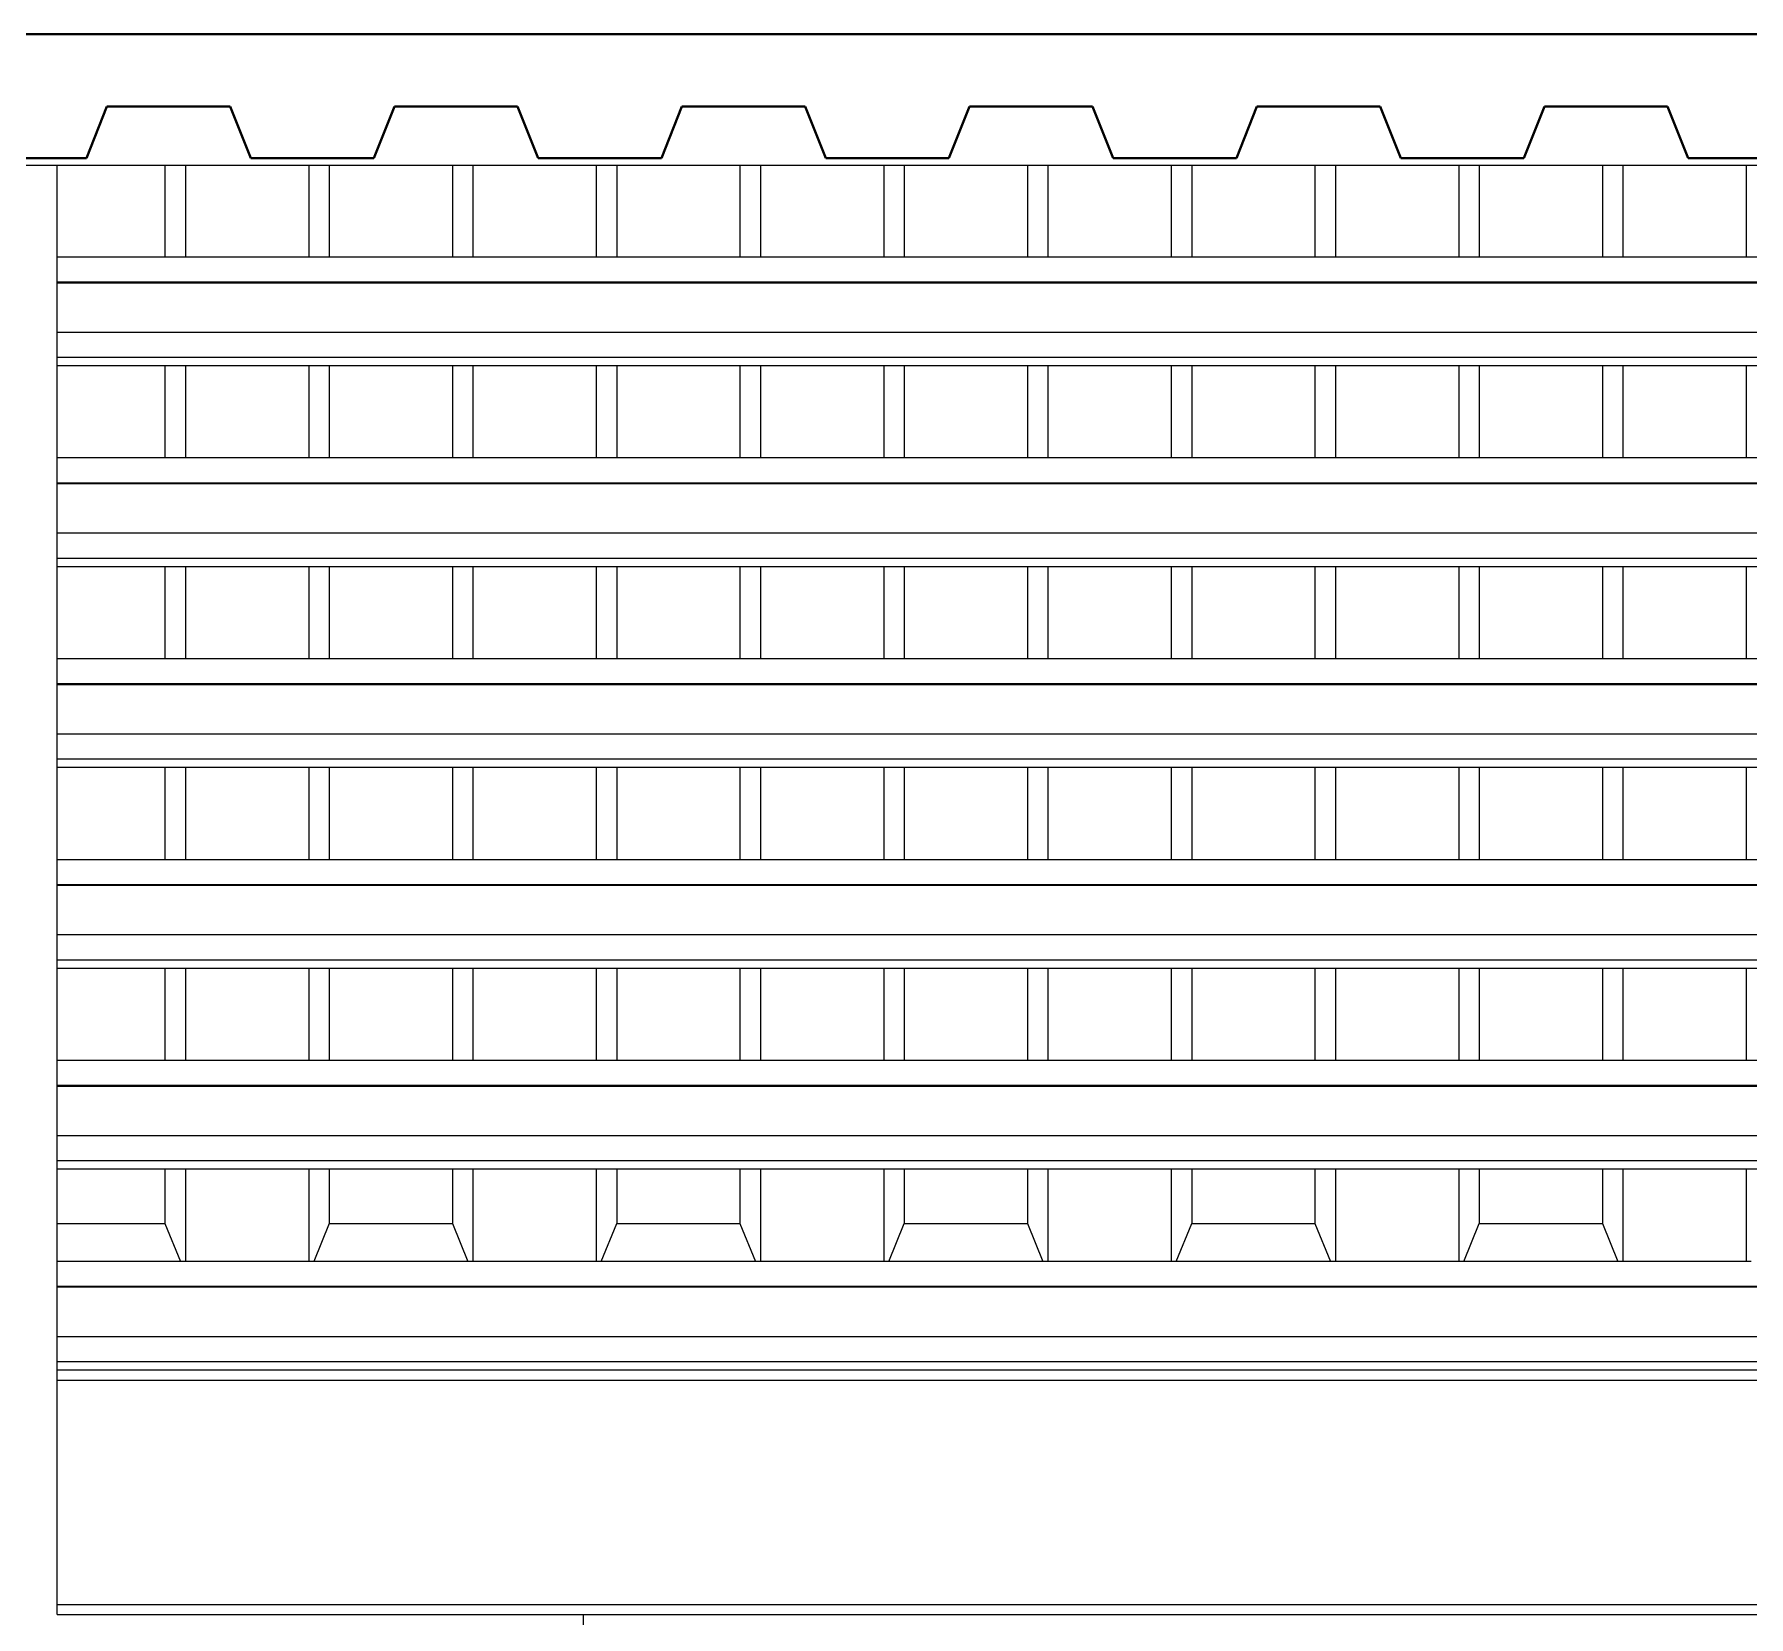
# Model space of a CAD drawing. Header units: metres. Extents: x 78 to 178, y -74 to 157.
# Drawn here: x 132.795 to 134.48, y -51.879 to -50.324 of the extents above; entities that cross this region are included whole.
import ezdxf

# ---------------------------------------------------------------- set-up
doc = ezdxf.new("R2010")
doc.units = ezdxf.units.M
doc.layers.add('01_Fina', color=252, linetype='Continuous', lineweight=15)
doc.layers.add('Cortes', color=7, linetype='Continuous', lineweight=40)

msp = doc.modelspace()

# ---------------------------------------------------------------- linework, layer by layer
at = {"layer": '01_Fina'}
for p, q in [((132.72795, -50.45284), (132.81795, -50.45284)), ((132.81795, -50.54326), (132.81795, -50.45284)), ((132.81795, -50.45284), (132.92381, -50.45284)), ((132.92381, -50.45284), (132.92381, -50.54326)), ((132.92381, -50.45284), (132.94399, -50.45284)), ((132.94399, -50.45284), (132.94399, -50.54326)), ((132.94399, -50.45284), (133.06502, -50.45284)), ((133.06502, -50.45284), (133.06502, -50.54326)), ((133.06502, -50.45284), (133.08519, -50.45284)), ((133.08519, -50.45284), (133.08519, -50.54326)), ((133.08519, -50.45284), (133.20623, -50.45284)), ((133.20623, -50.45284), (133.20623, -50.54326)), ((133.20623, -50.45284), (133.2264, -50.45284)), ((133.2264, -50.45284), (133.2264, -50.54326)), ((133.2264, -50.45284), (133.34743, -50.45284)), ((133.34743, -50.45284), (133.34743, -50.54326)), ((133.34743, -50.45284), (133.36761, -50.45284)), ((133.36761, -50.45284), (133.36761, -50.54326)), ((133.36761, -50.45284), (133.48864, -50.45284)), ((133.48864, -50.45284), (133.48864, -50.54326)), ((133.48864, -50.45284), (133.50881, -50.45284)), ((133.50881, -50.45284), (133.50881, -50.54326)), ((133.50881, -50.45284), (133.62985, -50.45284)), ((133.62985, -50.45284), (133.62985, -50.54326)), ((133.62985, -50.45284), (133.65002, -50.45284)), ((133.65002, -50.45284), (133.65002, -50.54326)), ((133.65002, -50.45284), (133.77105, -50.45284)), ((133.77105, -50.45284), (133.77105, -50.54326)), ((133.77105, -50.45284), (133.79123, -50.45284)), ((133.79123, -50.45284), (133.79123, -50.54326)), ((133.79123, -50.45284), (133.91226, -50.45284)), ((133.91226, -50.45284), (133.91226, -50.54326)), ((133.91226, -50.45284), (133.93243, -50.45284)), ((133.93243, -50.45284), (133.93243, -50.54326)), ((133.93243, -50.45284), (134.05347, -50.45284)), ((134.05347, -50.45284), (134.05347, -50.54326)), ((134.05347, -50.45284), (134.07364, -50.45284)), ((134.07364, -50.45284), (134.07364, -50.54326)), ((134.07364, -50.45284), (134.19468, -50.45284)), ((134.19468, -50.45284), (134.19468, -50.54326)), ((134.19468, -50.45284), (134.21485, -50.45284)), ((134.21485, -50.45284), (134.21485, -50.54326)), ((134.21485, -50.45284), (134.33588, -50.45284)), ((134.33588, -50.45284), (134.33588, -50.54326)), ((134.33588, -50.45284), (134.35605, -50.45284)), ((134.35605, -50.45284), (134.35605, -50.54326)), ((134.35605, -50.45284), (134.47709, -50.45284)), ((134.47709, -50.45284), (134.47709, -50.54326)), ((134.47709, -50.45284), (134.49726, -50.45284)), ((132.92381, -50.54326), (132.81795, -50.54326)), ((132.81795, -50.56792), (132.81795, -50.54326)), ((132.94399, -50.54326), (132.92381, -50.54326)), ((133.06502, -50.54326), (132.94399, -50.54326)), ((133.08519, -50.54326), (133.06502, -50.54326)), ((133.20623, -50.54326), (133.08519, -50.54326)), ((133.2264, -50.54326), (133.20623, -50.54326)), ((133.34743, -50.54326), (133.2264, -50.54326)), ((133.36761, -50.54326), (133.34743, -50.54326)), ((133.48864, -50.54326), (133.36761, -50.54326)), ((133.50881, -50.54326), (133.48864, -50.54326)), ((133.62985, -50.54326), (133.50881, -50.54326)), ((133.65002, -50.54326), (133.62985, -50.54326)), ((133.77105, -50.54326), (133.65002, -50.54326)), ((133.79123, -50.54326), (133.77105, -50.54326)), ((133.91226, -50.54326), (133.79123, -50.54326)), ((133.93243, -50.54326), (133.91226, -50.54326)), ((134.05347, -50.54326), (133.93243, -50.54326)), ((134.07364, -50.54326), (134.05347, -50.54326)), ((134.19468, -50.54326), (134.07364, -50.54326)), ((134.21485, -50.54326), (134.19468, -50.54326)), ((134.33588, -50.54326), (134.21485, -50.54326)), ((134.35605, -50.54326), (134.33588, -50.54326)), ((134.47709, -50.54326), (134.35605, -50.54326)), ((134.49726, -50.54326), (134.47709, -50.54326)), ((136.24784, -50.56792), (132.81795, -50.56792)), ((132.81795, -50.56874), (132.81795, -50.56792)), ((136.24784, -50.56874), (132.81795, -50.56874)), ((132.81795, -50.61724), (132.81795, -50.56874)), ((136.24784, -50.61724), (132.81795, -50.61724)), ((132.81795, -50.6419), (132.81795, -50.61724)), ((136.24784, -50.6419), (132.81795, -50.6419)), ((132.81795, -50.65012), (132.81795, -50.6419)), ((132.92381, -50.65012), (132.81795, -50.65012)), ((132.81795, -50.74054), (132.81795, -50.65012)), ((132.92381, -50.65012), (132.92381, -50.74054)), ((132.94399, -50.65012), (132.92381, -50.65012)), ((132.94399, -50.65012), (132.94399, -50.74054)), ((133.06502, -50.65012), (132.94399, -50.65012)), ((133.06502, -50.65012), (133.06502, -50.74054)), ((133.08519, -50.65012), (133.06502, -50.65012)), ((133.08519, -50.65012), (133.08519, -50.74054)), ((133.20623, -50.65012), (133.08519, -50.65012)), ((133.20623, -50.65012), (133.20623, -50.74054)), ((133.2264, -50.65012), (133.20623, -50.65012)), ((133.2264, -50.65012), (133.2264, -50.74054)), ((133.34743, -50.65012), (133.2264, -50.65012)), ((133.34743, -50.65012), (133.34743, -50.74054)), ((133.36761, -50.65012), (133.34743, -50.65012)), ((133.36761, -50.65012), (133.36761, -50.74054)), ((133.48864, -50.65012), (133.36761, -50.65012)), ((133.48864, -50.65012), (133.48864, -50.74054)), ((133.50881, -50.65012), (133.48864, -50.65012)), ((133.50881, -50.65012), (133.50881, -50.74054)), ((133.62985, -50.65012), (133.50881, -50.65012)), ((133.62985, -50.65012), (133.62985, -50.74054)), ((133.65002, -50.65012), (133.62985, -50.65012)), ((133.65002, -50.65012), (133.65002, -50.74054)), ((133.77105, -50.65012), (133.65002, -50.65012)), ((133.77105, -50.65012), (133.77105, -50.74054)), ((133.79123, -50.65012), (133.77105, -50.65012)), ((133.79123, -50.65012), (133.79123, -50.74054)), ((133.91226, -50.65012), (133.79123, -50.65012)), ((133.91226, -50.65012), (133.91226, -50.74054)), ((133.93243, -50.65012), (133.91226, -50.65012)), ((133.93243, -50.65012), (133.93243, -50.74054)), ((134.05347, -50.65012), (133.93243, -50.65012)), ((134.05347, -50.65012), (134.05347, -50.74054)), ((134.07364, -50.65012), (134.05347, -50.65012)), ((134.07364, -50.65012), (134.07364, -50.74054)), ((134.19468, -50.65012), (134.07364, -50.65012)), ((134.19468, -50.65012), (134.19468, -50.74054)), ((134.21485, -50.65012), (134.19468, -50.65012)), ((134.21485, -50.65012), (134.21485, -50.74054)), ((134.33588, -50.65012), (134.21485, -50.65012)), ((134.33588, -50.65012), (134.33588, -50.74054)), ((134.35605, -50.65012), (134.33588, -50.65012)), ((134.35605, -50.65012), (134.35605, -50.74054)), ((134.47709, -50.65012), (134.35605, -50.65012)), ((134.47709, -50.65012), (134.47709, -50.74054)), ((134.49726, -50.65012), (134.47709, -50.65012)), ((132.92381, -50.74054), (132.81795, -50.74054)), ((132.81795, -50.7652), (132.81795, -50.74054)), ((132.94399, -50.74054), (132.92381, -50.74054)), ((133.06502, -50.74054), (132.94399, -50.74054)), ((133.08519, -50.74054), (133.06502, -50.74054)), ((133.20623, -50.74054), (133.08519, -50.74054)), ((133.2264, -50.74054), (133.20623, -50.74054)), ((133.34743, -50.74054), (133.2264, -50.74054)), ((133.36761, -50.74054), (133.34743, -50.74054)), ((133.48864, -50.74054), (133.36761, -50.74054)), ((133.50881, -50.74054), (133.48864, -50.74054)), ((133.62985, -50.74054), (133.50881, -50.74054)), ((133.65002, -50.74054), (133.62985, -50.74054)), ((133.77105, -50.74054), (133.65002, -50.74054)), ((133.79123, -50.74054), (133.77105, -50.74054)), ((133.91226, -50.74054), (133.79123, -50.74054)), ((133.93243, -50.74054), (133.91226, -50.74054)), ((134.05347, -50.74054), (133.93243, -50.74054)), ((134.07364, -50.74054), (134.05347, -50.74054)), ((134.19468, -50.74054), (134.07364, -50.74054)), ((134.21485, -50.74054), (134.19468, -50.74054)), ((134.33588, -50.74054), (134.21485, -50.74054)), ((134.35605, -50.74054), (134.33588, -50.74054)), ((134.47709, -50.74054), (134.35605, -50.74054)), ((134.49726, -50.74054), (134.47709, -50.74054)), ((136.24784, -50.7652), (132.81795, -50.7652)), ((132.81795, -50.76602), (132.81795, -50.7652)), ((136.24784, -50.76602), (132.81795, -50.76602)), ((132.81795, -50.81452), (132.81795, -50.76602)), ((136.24784, -50.81452), (132.81795, -50.81452)), ((132.81795, -50.83918), (132.81795, -50.81452)), ((136.24784, -50.83918), (132.81795, -50.83918)), ((132.81795, -50.8474), (132.81795, -50.83918)), ((132.92381, -50.8474), (132.81795, -50.8474)), ((132.81795, -50.93782), (132.81795, -50.8474)), ((132.92381, -50.8474), (132.92381, -50.93782)), ((132.94399, -50.8474), (132.92381, -50.8474)), ((132.94399, -50.8474), (132.94399, -50.93782)), ((133.06502, -50.8474), (132.94399, -50.8474)), ((133.06502, -50.8474), (133.06502, -50.93782)), ((133.08519, -50.8474), (133.06502, -50.8474)), ((133.08519, -50.8474), (133.08519, -50.93782)), ((133.20623, -50.8474), (133.08519, -50.8474)), ((133.20623, -50.8474), (133.20623, -50.93782)), ((133.2264, -50.8474), (133.20623, -50.8474)), ((133.2264, -50.8474), (133.2264, -50.93782)), ((133.34743, -50.8474), (133.2264, -50.8474)), ((133.34743, -50.8474), (133.34743, -50.93782)), ((133.36761, -50.8474), (133.34743, -50.8474)), ((133.36761, -50.8474), (133.36761, -50.93782)), ((133.48864, -50.8474), (133.36761, -50.8474)), ((133.48864, -50.8474), (133.48864, -50.93782)), ((133.50881, -50.8474), (133.48864, -50.8474)), ((133.50881, -50.8474), (133.50881, -50.93782)), ((133.62985, -50.8474), (133.50881, -50.8474)), ((133.62985, -50.8474), (133.62985, -50.93782)), ((133.65002, -50.8474), (133.62985, -50.8474)), ((133.65002, -50.8474), (133.65002, -50.93782)), ((133.77105, -50.8474), (133.65002, -50.8474)), ((133.77105, -50.8474), (133.77105, -50.93782)), ((133.79123, -50.8474), (133.77105, -50.8474)), ((133.79123, -50.8474), (133.79123, -50.93782)), ((133.91226, -50.8474), (133.79123, -50.8474)), ((133.91226, -50.8474), (133.91226, -50.93782)), ((133.93243, -50.8474), (133.91226, -50.8474)), ((133.93243, -50.8474), (133.93243, -50.93782)), ((134.05347, -50.8474), (133.93243, -50.8474)), ((134.05347, -50.8474), (134.05347, -50.93782)), ((134.07364, -50.8474), (134.05347, -50.8474)), ((134.07364, -50.8474), (134.07364, -50.93782)), ((134.19468, -50.8474), (134.07364, -50.8474)), ((134.19468, -50.8474), (134.19468, -50.93782)), ((134.21485, -50.8474), (134.19468, -50.8474)), ((134.21485, -50.8474), (134.21485, -50.93782)), ((134.33588, -50.8474), (134.21485, -50.8474)), ((134.33588, -50.8474), (134.33588, -50.93782)), ((134.35605, -50.8474), (134.33588, -50.8474)), ((134.35605, -50.8474), (134.35605, -50.93782)), ((134.47709, -50.8474), (134.35605, -50.8474)), ((134.47709, -50.8474), (134.47709, -50.93782)), ((134.49726, -50.8474), (134.47709, -50.8474)), ((132.92381, -50.93782), (132.81795, -50.93782)), ((132.81795, -50.96248), (132.81795, -50.93782)), ((132.94399, -50.93782), (132.92381, -50.93782)), ((133.06502, -50.93782), (132.94399, -50.93782)), ((133.08519, -50.93782), (133.06502, -50.93782)), ((133.20623, -50.93782), (133.08519, -50.93782)), ((133.2264, -50.93782), (133.20623, -50.93782)), ((133.34743, -50.93782), (133.2264, -50.93782)), ((133.36761, -50.93782), (133.34743, -50.93782)), ((133.48864, -50.93782), (133.36761, -50.93782)), ((133.50881, -50.93782), (133.48864, -50.93782)), ((133.62985, -50.93782), (133.50881, -50.93782)), ((133.65002, -50.93782), (133.62985, -50.93782)), ((133.77105, -50.93782), (133.65002, -50.93782)), ((133.79123, -50.93782), (133.77105, -50.93782)), ((133.91226, -50.93782), (133.79123, -50.93782)), ((133.93243, -50.93782), (133.91226, -50.93782)), ((134.05347, -50.93782), (133.93243, -50.93782)), ((134.07364, -50.93782), (134.05347, -50.93782)), ((134.19468, -50.93782), (134.07364, -50.93782)), ((134.21485, -50.93782), (134.19468, -50.93782)), ((134.33588, -50.93782), (134.21485, -50.93782)), ((134.35605, -50.93782), (134.33588, -50.93782)), ((134.47709, -50.93782), (134.35605, -50.93782)), ((134.49726, -50.93782), (134.47709, -50.93782)), ((136.24784, -50.96248), (132.81795, -50.96248)), ((132.81795, -50.9633), (132.81795, -50.96248)), ((136.24784, -50.9633), (132.81795, -50.9633)), ((132.81795, -51.0118), (132.81795, -50.9633)), ((136.24784, -51.0118), (132.81795, -51.0118)), ((132.81795, -51.03646), (132.81795, -51.0118)), ((136.24784, -51.03646), (132.81795, -51.03646)), ((132.81795, -51.04468), (132.81795, -51.03646)), ((132.92381, -51.04468), (132.81795, -51.04468)), ((132.81795, -51.1351), (132.81795, -51.04468)), ((132.92381, -51.04468), (132.92381, -51.1351)), ((132.94399, -51.04468), (132.92381, -51.04468)), ((132.94399, -51.04468), (132.94399, -51.1351)), ((133.06502, -51.04468), (132.94399, -51.04468)), ((133.06502, -51.04468), (133.06502, -51.1351)), ((133.08519, -51.04468), (133.06502, -51.04468)), ((133.08519, -51.04468), (133.08519, -51.1351)), ((133.20623, -51.04468), (133.08519, -51.04468)), ((133.20623, -51.04468), (133.20623, -51.1351)), ((133.2264, -51.04468), (133.20623, -51.04468)), ((133.2264, -51.04468), (133.2264, -51.1351)), ((133.34743, -51.04468), (133.2264, -51.04468)), ((133.34743, -51.04468), (133.34743, -51.1351)), ((133.36761, -51.04468), (133.34743, -51.04468)), ((133.36761, -51.04468), (133.36761, -51.1351)), ((133.48864, -51.04468), (133.36761, -51.04468)), ((133.48864, -51.04468), (133.48864, -51.1351)), ((133.50881, -51.04468), (133.48864, -51.04468)), ((133.50881, -51.04468), (133.50881, -51.1351)), ((133.62985, -51.04468), (133.50881, -51.04468)), ((133.62985, -51.04468), (133.62985, -51.1351)), ((133.65002, -51.04468), (133.62985, -51.04468)), ((133.65002, -51.04468), (133.65002, -51.1351)), ((133.77105, -51.04468), (133.65002, -51.04468)), ((133.77105, -51.04468), (133.77105, -51.1351)), ((133.79123, -51.04468), (133.77105, -51.04468)), ((133.79123, -51.04468), (133.79123, -51.1351)), ((133.91226, -51.04468), (133.79123, -51.04468)), ((133.91226, -51.04468), (133.91226, -51.1351)), ((133.93243, -51.04468), (133.91226, -51.04468)), ((133.93243, -51.04468), (133.93243, -51.1351)), ((134.05347, -51.04468), (133.93243, -51.04468)), ((134.05347, -51.04468), (134.05347, -51.1351)), ((134.07364, -51.04468), (134.05347, -51.04468)), ((134.07364, -51.04468), (134.07364, -51.1351)), ((134.19468, -51.04468), (134.07364, -51.04468)), ((134.19468, -51.04468), (134.19468, -51.1351)), ((134.21485, -51.04468), (134.19468, -51.04468)), ((134.21485, -51.04468), (134.21485, -51.1351)), ((134.33588, -51.04468), (134.21485, -51.04468)), ((134.33588, -51.04468), (134.33588, -51.1351)), ((134.35605, -51.04468), (134.33588, -51.04468)), ((134.35605, -51.04468), (134.35605, -51.1351)), ((134.47709, -51.04468), (134.35605, -51.04468)), ((134.47709, -51.04468), (134.47709, -51.1351)), ((134.49726, -51.04468), (134.47709, -51.04468)), ((132.92381, -51.1351), (132.81795, -51.1351)), ((132.81795, -51.15976), (132.81795, -51.1351)), ((132.94399, -51.1351), (132.92381, -51.1351)), ((133.06502, -51.1351), (132.94399, -51.1351)), ((133.08519, -51.1351), (133.06502, -51.1351)), ((133.20623, -51.1351), (133.08519, -51.1351)), ((133.2264, -51.1351), (133.20623, -51.1351)), ((133.34743, -51.1351), (133.2264, -51.1351)), ((133.36761, -51.1351), (133.34743, -51.1351)), ((133.48864, -51.1351), (133.36761, -51.1351)), ((133.50881, -51.1351), (133.48864, -51.1351)), ((133.62985, -51.1351), (133.50881, -51.1351)), ((133.65002, -51.1351), (133.62985, -51.1351)), ((133.77105, -51.1351), (133.65002, -51.1351)), ((133.79123, -51.1351), (133.77105, -51.1351)), ((133.91226, -51.1351), (133.79123, -51.1351)), ((133.93243, -51.1351), (133.91226, -51.1351)), ((134.05347, -51.1351), (133.93243, -51.1351)), ((134.07364, -51.1351), (134.05347, -51.1351)), ((134.19468, -51.1351), (134.07364, -51.1351)), ((134.21485, -51.1351), (134.19468, -51.1351)), ((134.33588, -51.1351), (134.21485, -51.1351)), ((134.35605, -51.1351), (134.33588, -51.1351)), ((134.47709, -51.1351), (134.35605, -51.1351)), ((134.49726, -51.1351), (134.47709, -51.1351)), ((136.24784, -51.15976), (132.81795, -51.15976)), ((132.81795, -51.16058), (132.81795, -51.15976)), ((136.24784, -51.16058), (132.81795, -51.16058)), ((132.81795, -51.20908), (132.81795, -51.16058)), ((136.24784, -51.20908), (132.81795, -51.20908)), ((132.81795, -51.23374), (132.81795, -51.20908)), ((136.24784, -51.23374), (132.81795, -51.23374)), ((132.81795, -51.24196), (132.81795, -51.23374)), ((132.92381, -51.24196), (132.81795, -51.24196)), ((132.81795, -51.33238), (132.81795, -51.24196)), ((132.92381, -51.24196), (132.92381, -51.33238)), ((132.94399, -51.24196), (132.92381, -51.24196)), ((132.94399, -51.24196), (132.94399, -51.33238)), ((133.06502, -51.24196), (132.94399, -51.24196)), ((133.06502, -51.24196), (133.06502, -51.33238)), ((133.08519, -51.24196), (133.06502, -51.24196)), ((133.08519, -51.24196), (133.08519, -51.33238)), ((133.20623, -51.24196), (133.08519, -51.24196)), ((133.20623, -51.24196), (133.20623, -51.33238)), ((133.2264, -51.24196), (133.20623, -51.24196)), ((133.2264, -51.24196), (133.2264, -51.33238)), ((133.34743, -51.24196), (133.2264, -51.24196)), ((133.34743, -51.24196), (133.34743, -51.33238)), ((133.36761, -51.24196), (133.34743, -51.24196)), ((133.36761, -51.24196), (133.36761, -51.33238)), ((133.48864, -51.24196), (133.36761, -51.24196)), ((133.48864, -51.24196), (133.48864, -51.33238)), ((133.50881, -51.24196), (133.48864, -51.24196)), ((133.50881, -51.24196), (133.50881, -51.33238)), ((133.62985, -51.24196), (133.50881, -51.24196)), ((133.62985, -51.24196), (133.62985, -51.33238)), ((133.65002, -51.24196), (133.62985, -51.24196)), ((133.65002, -51.24196), (133.65002, -51.33238)), ((133.77105, -51.24196), (133.65002, -51.24196)), ((133.77105, -51.24196), (133.77105, -51.33238)), ((133.79123, -51.24196), (133.77105, -51.24196)), ((133.79123, -51.24196), (133.79123, -51.33238)), ((133.91226, -51.24196), (133.79123, -51.24196)), ((133.91226, -51.24196), (133.91226, -51.33238)), ((133.93243, -51.24196), (133.91226, -51.24196)), ((133.93243, -51.24196), (133.93243, -51.33238)), ((134.05347, -51.24196), (133.93243, -51.24196)), ((134.05347, -51.24196), (134.05347, -51.33238)), ((134.07364, -51.24196), (134.05347, -51.24196)), ((134.07364, -51.24196), (134.07364, -51.33238)), ((134.19468, -51.24196), (134.07364, -51.24196)), ((134.19468, -51.24196), (134.19468, -51.33238)), ((134.21485, -51.24196), (134.19468, -51.24196)), ((134.21485, -51.24196), (134.21485, -51.33238)), ((134.33588, -51.24196), (134.21485, -51.24196)), ((134.33588, -51.24196), (134.33588, -51.33238)), ((134.35605, -51.24196), (134.33588, -51.24196)), ((134.35605, -51.24196), (134.35605, -51.33238)), ((134.47709, -51.24196), (134.35605, -51.24196)), ((134.47709, -51.24196), (134.47709, -51.33238)), ((134.49726, -51.24196), (134.47709, -51.24196)), ((132.92381, -51.33238), (132.81795, -51.33238)), ((132.81795, -51.35704), (132.81795, -51.33238)), ((132.94399, -51.33238), (132.92381, -51.33238)), ((133.06502, -51.33238), (132.94399, -51.33238)), ((133.08519, -51.33238), (133.06502, -51.33238)), ((133.20623, -51.33238), (133.08519, -51.33238)), ((133.2264, -51.33238), (133.20623, -51.33238)), ((133.34743, -51.33238), (133.2264, -51.33238)), ((133.36761, -51.33238), (133.34743, -51.33238)), ((133.48864, -51.33238), (133.36761, -51.33238)), ((133.50881, -51.33238), (133.48864, -51.33238)), ((133.62985, -51.33238), (133.50881, -51.33238)), ((133.65002, -51.33238), (133.62985, -51.33238)), ((133.77105, -51.33238), (133.65002, -51.33238)), ((133.79123, -51.33238), (133.77105, -51.33238)), ((133.91226, -51.33238), (133.79123, -51.33238)), ((133.93243, -51.33238), (133.91226, -51.33238)), ((134.05347, -51.33238), (133.93243, -51.33238)), ((134.07364, -51.33238), (134.05347, -51.33238)), ((134.19468, -51.33238), (134.07364, -51.33238)), ((134.21485, -51.33238), (134.19468, -51.33238)), ((134.33588, -51.33238), (134.21485, -51.33238)), ((134.35605, -51.33238), (134.33588, -51.33238)), ((134.47709, -51.33238), (134.35605, -51.33238)), ((134.49726, -51.33238), (134.47709, -51.33238)), ((136.24784, -51.35704), (132.81795, -51.35704)), ((132.81795, -51.35786), (132.81795, -51.35704)), ((136.24784, -51.35786), (132.81795, -51.35786)), ((132.81795, -51.40636), (132.81795, -51.35786)), ((136.24784, -51.40636), (132.81795, -51.40636)), ((132.81795, -51.43102), (132.81795, -51.40636)), ((136.24784, -51.43102), (132.81795, -51.43102)), ((132.81795, -51.43924), (132.81795, -51.43102)), ((132.92381, -51.43924), (132.81795, -51.43924)), ((132.81795, -51.49237), (132.81795, -51.43924)), ((132.92381, -51.43924), (132.92381, -51.49237)), ((132.94399, -51.43924), (132.92381, -51.43924)), ((132.94399, -51.43924), (132.94399, -51.52966)), ((133.06502, -51.43924), (132.94399, -51.43924)), ((133.06502, -51.43924), (133.06502, -51.52966)), ((133.08519, -51.43924), (133.06502, -51.43924)), ((133.08519, -51.43924), (133.08519, -51.49237)), ((133.20623, -51.43924), (133.08519, -51.43924)), ((133.20623, -51.43924), (133.20623, -51.49237)), ((133.2264, -51.43924), (133.20623, -51.43924)), ((133.2264, -51.43924), (133.2264, -51.52966)), ((133.34743, -51.43924), (133.2264, -51.43924)), ((133.34743, -51.43924), (133.34743, -51.52966)), ((133.36761, -51.43924), (133.34743, -51.43924)), ((133.36761, -51.43924), (133.36761, -51.49237)), ((133.48864, -51.43924), (133.36761, -51.43924)), ((133.48864, -51.43924), (133.48864, -51.49237)), ((133.50881, -51.43924), (133.48864, -51.43924)), ((133.50881, -51.43924), (133.50881, -51.52966)), ((133.62985, -51.43924), (133.50881, -51.43924)), ((133.62985, -51.43924), (133.62985, -51.52966)), ((133.65002, -51.43924), (133.62985, -51.43924)), ((133.65002, -51.43924), (133.65002, -51.49237)), ((133.77105, -51.43924), (133.65002, -51.43924)), ((133.77105, -51.43924), (133.77105, -51.49237)), ((133.79123, -51.43924), (133.77105, -51.43924)), ((133.79123, -51.43924), (133.79123, -51.52966)), ((133.91226, -51.43924), (133.79123, -51.43924)), ((133.91226, -51.43924), (133.91226, -51.52966)), ((133.93243, -51.43924), (133.91226, -51.43924)), ((133.93243, -51.43924), (133.93243, -51.49237)), ((134.05347, -51.43924), (133.93243, -51.43924)), ((134.05347, -51.43924), (134.05347, -51.49237)), ((134.07364, -51.43924), (134.05347, -51.43924)), ((134.07364, -51.43924), (134.07364, -51.52966)), ((134.19468, -51.43924), (134.07364, -51.43924)), ((134.19468, -51.43924), (134.19468, -51.52966)), ((134.21485, -51.43924), (134.19468, -51.43924)), ((134.21485, -51.43924), (134.21485, -51.49237)), ((134.33588, -51.43924), (134.21485, -51.43924)), ((134.33588, -51.43924), (134.33588, -51.49237)), ((134.35605, -51.43924), (134.33588, -51.43924)), ((134.35605, -51.43924), (134.35605, -51.52966)), ((134.47709, -51.43924), (134.35605, -51.43924)), ((134.47709, -51.43924), (134.47709, -51.52966)), ((134.49726, -51.43924), (134.47709, -51.43924)), ((132.81795, -51.49237), (132.92381, -51.49237)), ((132.81795, -51.52966), (132.81795, -51.49237)), ((132.92381, -51.49237), (132.93906, -51.52966)), ((133.08519, -51.49237), (133.06994, -51.52966)), ((133.08519, -51.49237), (133.20623, -51.49237)), ((133.20623, -51.49237), (133.22148, -51.52966)), ((133.35236, -51.52966), (133.36761, -51.49237)), ((133.36761, -51.49237), (133.48864, -51.49237)), ((133.48864, -51.49237), (133.50389, -51.52966)), ((133.63477, -51.52966), (133.65002, -51.49237)), ((133.65002, -51.49237), (133.77105, -51.49237)), ((133.77105, -51.49237), (133.7863, -51.52966)), ((133.91718, -51.52966), (133.93243, -51.49237)), ((133.93243, -51.49237), (134.05347, -51.49237)), ((134.05347, -51.49237), (134.06872, -51.52966)), ((134.1996, -51.52966), (134.21485, -51.49237)), ((134.21485, -51.49237), (134.33588, -51.49237)), ((134.33588, -51.49237), (134.35113, -51.52966)), ((132.93906, -51.52966), (132.81795, -51.52966)), ((132.81795, -51.55432), (132.81795, -51.52966)), ((132.94399, -51.52966), (132.93906, -51.52966)), ((133.06502, -51.52966), (132.94399, -51.52966)), ((133.06994, -51.52966), (133.06502, -51.52966)), ((133.22148, -51.52966), (133.06994, -51.52966)), ((133.2264, -51.52966), (133.22148, -51.52966)), ((133.34743, -51.52966), (133.2264, -51.52966)), ((133.35236, -51.52966), (133.34743, -51.52966)), ((133.50389, -51.52966), (133.35236, -51.52966)), ((133.50881, -51.52966), (133.50389, -51.52966)), ((133.62985, -51.52966), (133.50881, -51.52966)), ((133.63477, -51.52966), (133.62985, -51.52966)), ((133.7863, -51.52966), (133.63477, -51.52966)), ((133.79123, -51.52966), (133.7863, -51.52966)), ((133.91226, -51.52966), (133.79123, -51.52966)), ((133.91718, -51.52966), (133.91226, -51.52966)), ((134.06872, -51.52966), (133.91718, -51.52966)), ((134.07364, -51.52966), (134.06872, -51.52966)), ((134.19468, -51.52966), (134.07364, -51.52966)), ((134.1996, -51.52966), (134.19468, -51.52966)), ((134.35113, -51.52966), (134.1996, -51.52966)), ((134.35605, -51.52966), (134.35113, -51.52966)), ((134.47709, -51.52966), (134.35605, -51.52966)), ((134.48201, -51.52966), (134.47709, -51.52966)), ((136.24784, -51.55432), (132.81795, -51.55432)), ((132.81795, -51.55514), (132.81795, -51.55432)), ((136.24784, -51.55514), (132.81795, -51.55514)), ((132.81795, -51.60364), (132.81795, -51.55514)), ((136.24784, -51.60364), (132.81795, -51.60364)), ((132.81795, -51.6283), (132.81795, -51.60364)), ((136.24784, -51.6283), (132.81795, -51.6283)), ((132.81795, -51.63651), (132.81795, -51.6283)), ((136.24784, -51.63651), (132.81795, -51.63651)), ((132.81795, -51.64631), (132.81795, -51.63651)), ((132.81795, -51.64631), (136.24784, -51.64631)), ((132.81795, -51.86671), (132.81795, -51.64631)), ((132.81795, -51.86671), (136.24784, -51.86671)), ((132.81795, -51.87651), (132.81795, -51.86671)), ((132.81795, -51.87651), (136.24784, -51.87651)), ((133.33482, -51.97651), (133.33482, -51.87651))]:
    msp.add_line(p, q, dxfattribs=at)
at = {"layer": 'Cortes'}
for p, q in [((135.83215, -50.32441), (132.7256, -50.32441)), ((132.84664, -50.44606), (132.86681, -50.39537)), ((132.86681, -50.39537), (132.98784, -50.39537)), ((132.98784, -50.39537), (133.00801, -50.44606)), ((133.12905, -50.44606), (133.14922, -50.39537)), ((133.14922, -50.39537), (133.27026, -50.39537)), ((133.27026, -50.39537), (133.29043, -50.44606)), ((133.41146, -50.44606), (133.43164, -50.39537)), ((133.43164, -50.39537), (133.55267, -50.39537)), ((133.55267, -50.39537), (133.57284, -50.44606)), ((133.69388, -50.44606), (133.71405, -50.39537)), ((133.71405, -50.39537), (133.83508, -50.39537)), ((133.83508, -50.39537), (133.85526, -50.44606)), ((133.97629, -50.44606), (133.99646, -50.39537)), ((133.99646, -50.39537), (134.1175, -50.39537)), ((134.1175, -50.39537), (134.13767, -50.44606)), ((134.2587, -50.44606), (134.27888, -50.39537)), ((134.27888, -50.39537), (134.39991, -50.39537)), ((134.39991, -50.39537), (134.42008, -50.44606)), ((132.7256, -50.44606), (132.84664, -50.44606)), ((133.00801, -50.44606), (133.12905, -50.44606)), ((133.29043, -50.44606), (133.41146, -50.44606)), ((133.57284, -50.44606), (133.69388, -50.44606)), ((133.85526, -50.44606), (133.97629, -50.44606)), ((134.13767, -50.44606), (134.2587, -50.44606)), ((134.42008, -50.44606), (134.54112, -50.44606))]:
    msp.add_line(p, q, dxfattribs=at)

doc.saveas('drawing.dxf')
